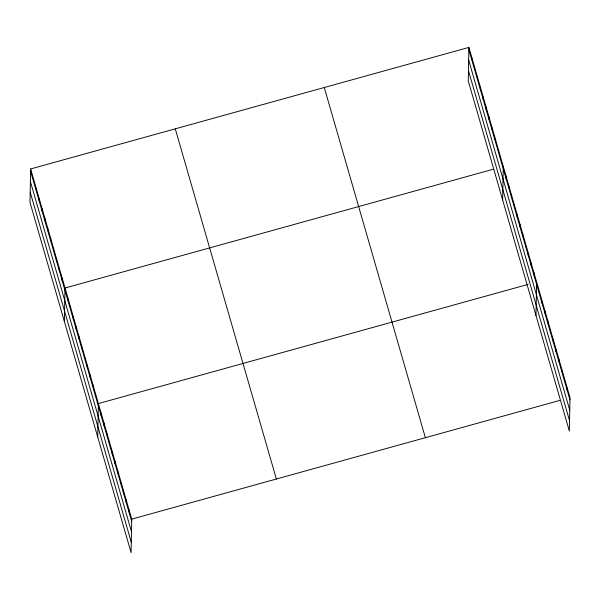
<?xml version="1.0" encoding="UTF-8"?>
<svg xmlns="http://www.w3.org/2000/svg" width="600" height="600" viewBox="0 0 600 600"><rect width="100%" height="100%" fill="white"/><g stroke="black" fill="none" stroke-linecap="round" stroke-linejoin="round"><path stroke-width="0.9" d="M30.645 168.945L30 202.425L131.1 552.6L131.738 519.127L30.645 168.945L468.9 47.4L570 397.575L569.355 431.055L468.263 80.873L468.9 47.4M33.465 181.222L33.51 178.868M36.33 191.145L36.375 188.79M39.188 201.067L39.233 198.712M42.053 210.99L42.098 208.635M44.918 220.913L44.963 218.558M47.782 230.835L47.828 228.48M50.648 240.757L50.693 238.403M53.512 250.68L53.557 248.325M56.377 260.603L56.422 258.248M59.242 270.525L59.287 268.17M62.108 280.44L62.153 278.085M64.373 321.487L65.017 288.007L492.945 169.32M67.748 299.993L67.793 297.638M70.53 309.623L70.575 307.267M73.312 319.252L73.358 316.897M76.088 328.882L76.133 326.528M78.87 338.513L78.915 336.157M81.653 348.142L81.698 345.788M84.435 357.772L84.48 355.418M87.21 367.403L87.255 365.048M89.992 377.032L90.037 374.678M92.775 386.662L92.82 384.308M95.55 396.293L95.595 393.938M97.733 437.048L98.377 403.567L528.03 284.407M101.115 415.553L101.16 413.197M103.89 425.183L103.935 422.827M106.672 434.812L106.718 432.457M109.455 444.442L109.5 442.088M112.23 454.072L112.275 451.717M115.012 463.702L115.058 461.347M117.795 473.332L117.84 470.978M120.57 482.963L120.615 480.607M123.352 492.592L123.398 490.237M126.135 502.222L126.18 499.868M128.91 511.853L128.962 509.498M471.72 59.67L471.765 57.315M474.585 69.593L474.63 67.238M477.45 79.515L477.495 77.16M480.315 89.438L480.36 87.082M483.18 99.36L483.225 97.005M486.045 109.282L486.09 106.927M488.91 119.205L488.955 116.85M491.775 129.127L491.82 126.773M494.64 139.05L494.685 136.695M497.505 148.972L497.55 146.618M500.37 158.895L500.415 156.532M502.635 199.935L503.28 166.455M506.01 178.44L506.055 176.085M508.793 188.07L508.838 185.715M511.575 197.7L511.62 195.345M514.35 207.33L514.395 204.975M517.132 216.96L517.178 214.605M519.915 226.59L519.96 224.235M522.69 236.22L522.735 233.865M525.472 245.85L525.518 243.495M528.255 255.48L528.3 253.125M531.03 265.11L531.075 262.755M533.812 274.74L533.857 272.385M535.995 315.495L536.64 282.015M539.37 294L539.415 291.645M542.153 303.63L542.197 301.275M544.935 313.26L544.98 310.905M547.71 322.89L547.763 320.535M550.493 332.52L550.537 330.165M553.275 342.15L553.32 339.795M556.058 351.78L556.102 349.425M558.832 361.41L558.877 359.055M561.615 371.04L561.66 368.685M564.398 380.67L564.442 378.315M567.173 390.3L567.217 387.945M131.738 519.127L559.673 400.44M468.855 49.755L569.955 399.93M468.66 60.023L569.76 410.197M468.457 70.605L569.558 420.78M324.278 87.51L425.377 437.685M175.267 128.835L276.368 479.018M30.6 171.308L131.692 521.482M30.398 181.575L131.498 531.75M30.195 192.157L131.295 542.332"/></g></svg>
